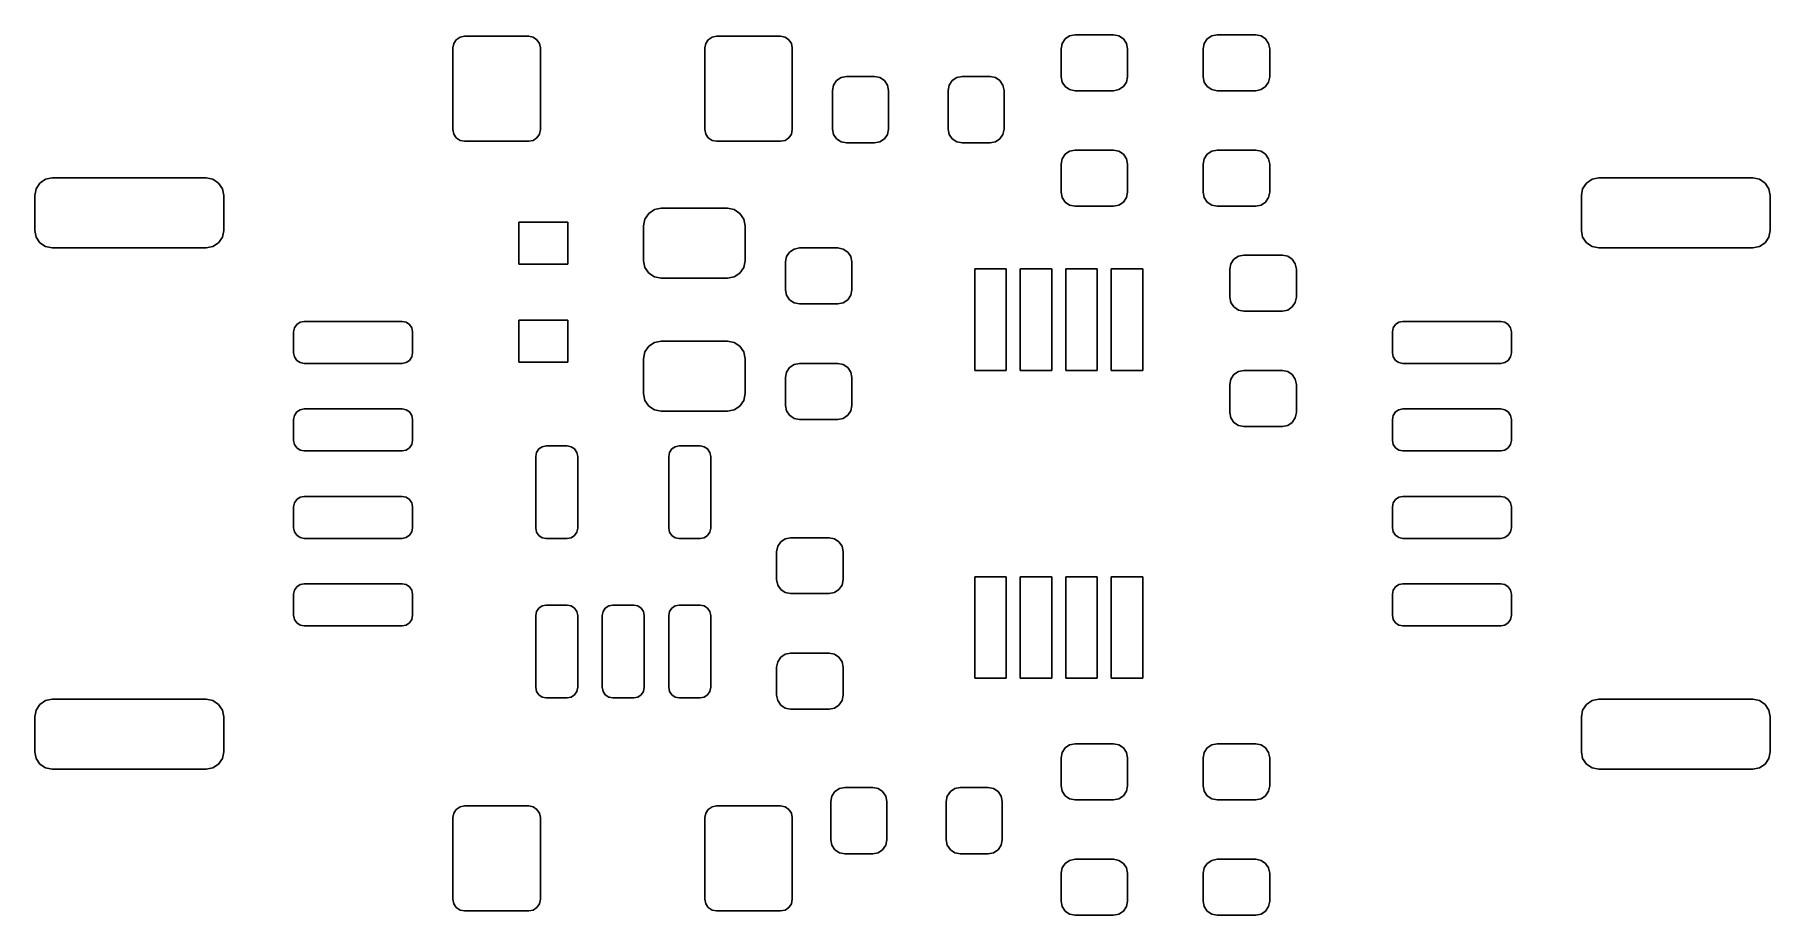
# Model space of a CAD drawing. Extents: x -4.986 to -4.01, y 5.437 to 5.932.
import ezdxf

# ---------------------------------------------------------------- set-up
doc = ezdxf.new("R2010")
doc.units = 0
doc.header["$MEASUREMENT"] = 0
doc.layers.add('BLACK', color=7, linetype='CONTINUOUS')

msp = doc.modelspace()

# ---------------------------------------------------------------- linework, layer by layer
at = {"layer": 'BLACK', "linetype": 'CONTINUOUS'}
for p, q in [((-4.75083, 5.92478), (-4.75033, 5.92729)), ((-4.75033, 5.92729), (-4.7489, 5.92942)), ((-4.7489, 5.92942), (-4.74678, 5.93084)), ((-4.74678, 5.93084), (-4.74427, 5.93134)), ((-4.74427, 5.93134), (-4.70818, 5.93134)), ((-4.70818, 5.93134), (-4.70566, 5.93084)), ((-4.70566, 5.93084), (-4.70354, 5.92942)), ((-4.70354, 5.92942), (-4.70211, 5.92729)), ((-4.70211, 5.92729), (-4.70161, 5.92478)), ((-4.60909, 5.92478), (-4.6086, 5.92729)), ((-4.6086, 5.92729), (-4.60717, 5.92942)), ((-4.60717, 5.92942), (-4.60504, 5.93084)), ((-4.60504, 5.93084), (-4.60253, 5.93134)), ((-4.60253, 5.93134), (-4.56644, 5.93134)), ((-4.56644, 5.93134), (-4.56393, 5.93084)), ((-4.56393, 5.93084), (-4.5618, 5.92942)), ((-4.5618, 5.92942), (-4.56038, 5.92729)), ((-4.56038, 5.92729), (-4.55988, 5.92478)), ((-4.4087, 5.92435), (-4.4081, 5.92736)), ((-4.4081, 5.92736), (-4.40639, 5.92992)), ((-4.40639, 5.92992), (-4.40384, 5.93163)), ((-4.40384, 5.93163), (-4.40083, 5.93222)), ((-4.40083, 5.93222), (-4.37917, 5.93222)), ((-4.37917, 5.93222), (-4.37616, 5.93163)), ((-4.37616, 5.93163), (-4.37361, 5.92992)), ((-4.37361, 5.92992), (-4.3719, 5.92736)), ((-4.3719, 5.92736), (-4.3713, 5.92435)), ((-4.3287, 5.92435), (-4.3281, 5.92736)), ((-4.3281, 5.92736), (-4.32639, 5.92992)), ((-4.32639, 5.92992), (-4.32384, 5.93163)), ((-4.32384, 5.93163), (-4.32083, 5.93222)), ((-4.32083, 5.93222), (-4.29917, 5.93222)), ((-4.29917, 5.93222), (-4.29616, 5.93163)), ((-4.29616, 5.93163), (-4.29361, 5.92992)), ((-4.29361, 5.92992), (-4.2919, 5.92736)), ((-4.2919, 5.92736), (-4.2913, 5.92435)), ((-4.75083, 5.87885), (-4.75083, 5.92478)), ((-4.70161, 5.92478), (-4.70161, 5.87885)), ((-4.60909, 5.87885), (-4.60909, 5.92478)), ((-4.55988, 5.92478), (-4.55988, 5.87885)), ((-4.4087, 5.9086), (-4.4087, 5.92435)), ((-4.3713, 5.92435), (-4.3713, 5.9086)), ((-4.3287, 5.9086), (-4.3287, 5.92435)), ((-4.2913, 5.92435), (-4.2913, 5.9086)), ((-4.53492, 5.90639), (-4.53236, 5.9081)), ((-4.53236, 5.9081), (-4.52935, 5.9087)), ((-4.52935, 5.9087), (-4.5136, 5.9087)), ((-4.5136, 5.9087), (-4.51059, 5.9081)), ((-4.51059, 5.9081), (-4.50803, 5.90639)), ((-4.46996, 5.90639), (-4.4674, 5.9081)), ((-4.4674, 5.9081), (-4.46439, 5.9087)), ((-4.46439, 5.9087), (-4.44864, 5.9087)), ((-4.44864, 5.9087), (-4.44563, 5.9081)), ((-4.44563, 5.9081), (-4.44307, 5.90639)), ((-4.4081, 5.90559), (-4.4087, 5.9086)), ((-4.3713, 5.9086), (-4.3719, 5.90559)), ((-4.3281, 5.90559), (-4.3287, 5.9086)), ((-4.2913, 5.9086), (-4.2919, 5.90559)), ((-4.53722, 5.90083), (-4.53663, 5.90384)), ((-4.53722, 5.87917), (-4.53722, 5.90083)), ((-4.53663, 5.90384), (-4.53492, 5.90639)), ((-4.50803, 5.90639), (-4.50633, 5.90384)), ((-4.50633, 5.90384), (-4.50573, 5.90083)), ((-4.50573, 5.90083), (-4.50573, 5.87917)), ((-4.47226, 5.90083), (-4.47166, 5.90384)), ((-4.47226, 5.87917), (-4.47226, 5.90083)), ((-4.47166, 5.90384), (-4.46996, 5.90639)), ((-4.44307, 5.90639), (-4.44137, 5.90384)), ((-4.44137, 5.90384), (-4.44077, 5.90083)), ((-4.44077, 5.90083), (-4.44077, 5.87917)), ((-4.40639, 5.90303), (-4.4081, 5.90559)), ((-4.40384, 5.90133), (-4.40639, 5.90303)), ((-4.40083, 5.90073), (-4.40384, 5.90133)), ((-4.37917, 5.90073), (-4.40083, 5.90073)), ((-4.37616, 5.90133), (-4.37917, 5.90073)), ((-4.37361, 5.90303), (-4.37616, 5.90133)), ((-4.3719, 5.90559), (-4.37361, 5.90303)), ((-4.32639, 5.90303), (-4.3281, 5.90559)), ((-4.32384, 5.90133), (-4.32639, 5.90303)), ((-4.32083, 5.90073), (-4.32384, 5.90133)), ((-4.29917, 5.90073), (-4.32083, 5.90073)), ((-4.29616, 5.90133), (-4.29917, 5.90073)), ((-4.29361, 5.90303), (-4.29616, 5.90133)), ((-4.2919, 5.90559), (-4.29361, 5.90303)), ((-4.75033, 5.87633), (-4.75083, 5.87885)), ((-4.70161, 5.87885), (-4.70211, 5.87633)), ((-4.6086, 5.87633), (-4.60909, 5.87885)), ((-4.55988, 5.87885), (-4.56038, 5.87633)), ((-4.53663, 5.87616), (-4.53722, 5.87917)), ((-4.50573, 5.87917), (-4.50633, 5.87616)), ((-4.47166, 5.87616), (-4.47226, 5.87917)), ((-4.44077, 5.87917), (-4.44137, 5.87616)), ((-4.7489, 5.87421), (-4.75033, 5.87633)), ((-4.74678, 5.87278), (-4.7489, 5.87421)), ((-4.74427, 5.87228), (-4.74678, 5.87278)), ((-4.70818, 5.87228), (-4.74427, 5.87228)), ((-4.70566, 5.87278), (-4.70818, 5.87228)), ((-4.70354, 5.87421), (-4.70566, 5.87278)), ((-4.70211, 5.87633), (-4.70354, 5.87421)), ((-4.60717, 5.87421), (-4.6086, 5.87633)), ((-4.60504, 5.87278), (-4.60717, 5.87421)), ((-4.60253, 5.87228), (-4.60504, 5.87278)), ((-4.56644, 5.87228), (-4.60253, 5.87228)), ((-4.56393, 5.87278), (-4.56644, 5.87228)), ((-4.5618, 5.87421), (-4.56393, 5.87278)), ((-4.56038, 5.87633), (-4.5618, 5.87421)), ((-4.53492, 5.87361), (-4.53663, 5.87616)), ((-4.53236, 5.8719), (-4.53492, 5.87361)), ((-4.52935, 5.8713), (-4.53236, 5.8719)), ((-4.5136, 5.8713), (-4.52935, 5.8713)), ((-4.51059, 5.8719), (-4.5136, 5.8713)), ((-4.50803, 5.87361), (-4.51059, 5.8719)), ((-4.50633, 5.87616), (-4.50803, 5.87361)), ((-4.46996, 5.87361), (-4.47166, 5.87616)), ((-4.4674, 5.8719), (-4.46996, 5.87361)), ((-4.46439, 5.8713), (-4.4674, 5.8719)), ((-4.44864, 5.8713), (-4.46439, 5.8713)), ((-4.44563, 5.8719), (-4.44864, 5.8713)), ((-4.44307, 5.87361), (-4.44563, 5.8719)), ((-4.44137, 5.87616), (-4.44307, 5.87361)), ((-4.4087, 5.85939), (-4.4081, 5.8624)), ((-4.4087, 5.84364), (-4.4087, 5.85939)), ((-4.4081, 5.8624), (-4.40639, 5.86496)), ((-4.40639, 5.86496), (-4.40384, 5.86666)), ((-4.40384, 5.86666), (-4.40083, 5.86726)), ((-4.40083, 5.86726), (-4.37917, 5.86726)), ((-4.37917, 5.86726), (-4.37616, 5.86666)), ((-4.37616, 5.86666), (-4.37361, 5.86496)), ((-4.37361, 5.86496), (-4.3719, 5.8624)), ((-4.3719, 5.8624), (-4.3713, 5.85939)), ((-4.3713, 5.85939), (-4.3713, 5.84364)), ((-4.3287, 5.85939), (-4.3281, 5.8624)), ((-4.3287, 5.84364), (-4.3287, 5.85939)), ((-4.3281, 5.8624), (-4.32639, 5.86496)), ((-4.32639, 5.86496), (-4.32384, 5.86666)), ((-4.32384, 5.86666), (-4.32083, 5.86726)), ((-4.32083, 5.86726), (-4.29917, 5.86726)), ((-4.29917, 5.86726), (-4.29616, 5.86666)), ((-4.29616, 5.86666), (-4.29361, 5.86496)), ((-4.29361, 5.86496), (-4.2919, 5.8624)), ((-4.2919, 5.8624), (-4.2913, 5.85939)), ((-4.2913, 5.85939), (-4.2913, 5.84364)), ((-4.98531, 5.84554), (-4.98318, 5.84873)), ((-4.98318, 5.84873), (-4.97999, 5.85086)), ((-4.97999, 5.85086), (-4.97622, 5.85161)), ((-4.97622, 5.85161), (-4.88961, 5.85161)), ((-4.88961, 5.85161), (-4.88584, 5.85086)), ((-4.88584, 5.85086), (-4.88265, 5.84873)), ((-4.88265, 5.84873), (-4.88051, 5.84554)), ((-4.11524, 5.84554), (-4.1131, 5.84873)), ((-4.1131, 5.84873), (-4.10991, 5.85086)), ((-4.10991, 5.85086), (-4.10614, 5.85161)), ((-4.10614, 5.85161), (-4.01953, 5.85161)), ((-4.01953, 5.85161), (-4.01576, 5.85086)), ((-4.01576, 5.85086), (-4.01257, 5.84873)), ((-4.01257, 5.84873), (-4.01043, 5.84554)), ((-4.98606, 5.84177), (-4.98531, 5.84554)), ((-4.98606, 5.82209), (-4.98606, 5.84177)), ((-4.88051, 5.84554), (-4.87976, 5.84177)), ((-4.87976, 5.84177), (-4.87976, 5.82209)), ((-4.4081, 5.84063), (-4.4087, 5.84364)), ((-4.40639, 5.83807), (-4.4081, 5.84063)), ((-4.3719, 5.84063), (-4.37361, 5.83807)), ((-4.3713, 5.84364), (-4.3719, 5.84063)), ((-4.3281, 5.84063), (-4.3287, 5.84364)), ((-4.32639, 5.83807), (-4.3281, 5.84063)), ((-4.2919, 5.84063), (-4.29361, 5.83807)), ((-4.2913, 5.84364), (-4.2919, 5.84063)), ((-4.11598, 5.84177), (-4.11524, 5.84554)), ((-4.11598, 5.82209), (-4.11598, 5.84177)), ((-4.01043, 5.84554), (-4.00969, 5.84177)), ((-4.00969, 5.84177), (-4.00969, 5.82209)), ((-4.64279, 5.82851), (-4.64066, 5.8317)), ((-4.64066, 5.8317), (-4.63747, 5.83384)), ((-4.63747, 5.83384), (-4.6337, 5.83459)), ((-4.6337, 5.83459), (-4.5963, 5.83459)), ((-4.5963, 5.83459), (-4.59253, 5.83384)), ((-4.59253, 5.83384), (-4.58934, 5.8317)), ((-4.58934, 5.8317), (-4.58721, 5.82851)), ((-4.40384, 5.83637), (-4.40639, 5.83807)), ((-4.40083, 5.83577), (-4.40384, 5.83637)), ((-4.37917, 5.83577), (-4.40083, 5.83577)), ((-4.37616, 5.83637), (-4.37917, 5.83577)), ((-4.37361, 5.83807), (-4.37616, 5.83637)), ((-4.32384, 5.83637), (-4.32639, 5.83807)), ((-4.32083, 5.83577), (-4.32384, 5.83637)), ((-4.29917, 5.83577), (-4.32083, 5.83577)), ((-4.29616, 5.83637), (-4.29917, 5.83577)), ((-4.29361, 5.83807), (-4.29616, 5.83637)), ((-4.98531, 5.81832), (-4.98606, 5.82209)), ((-4.87976, 5.82209), (-4.88051, 5.81832)), ((-4.71378, 5.80319), (-4.71378, 5.82681)), ((-4.71378, 5.82681), (-4.68622, 5.82681)), ((-4.68622, 5.82681), (-4.68622, 5.80319)), ((-4.64354, 5.82474), (-4.64279, 5.82851)), ((-4.64354, 5.80506), (-4.64354, 5.82474)), ((-4.58721, 5.82851), (-4.58646, 5.82474)), ((-4.58646, 5.82474), (-4.58646, 5.80506)), ((-4.11524, 5.81832), (-4.11598, 5.82209)), ((-4.00969, 5.82209), (-4.01043, 5.81832)), ((-4.98318, 5.81513), (-4.98531, 5.81832)), ((-4.97999, 5.81299), (-4.98318, 5.81513)), ((-4.97622, 5.81224), (-4.97999, 5.81299)), ((-4.88961, 5.81224), (-4.97622, 5.81224)), ((-4.88584, 5.81299), (-4.88961, 5.81224)), ((-4.88265, 5.81513), (-4.88584, 5.81299)), ((-4.88051, 5.81832), (-4.88265, 5.81513)), ((-4.5631, 5.80736), (-4.56139, 5.80992)), ((-4.56139, 5.80992), (-4.55884, 5.81163)), ((-4.55884, 5.81163), (-4.55583, 5.81222)), ((-4.55583, 5.81222), (-4.53417, 5.81222)), ((-4.53417, 5.81222), (-4.53116, 5.81163)), ((-4.53116, 5.81163), (-4.52861, 5.80992)), ((-4.52861, 5.80992), (-4.5269, 5.80736)), ((-4.1131, 5.81513), (-4.11524, 5.81832)), ((-4.10991, 5.81299), (-4.1131, 5.81513)), ((-4.10614, 5.81224), (-4.10991, 5.81299)), ((-4.01953, 5.81224), (-4.10614, 5.81224)), ((-4.01576, 5.81299), (-4.01953, 5.81224)), ((-4.01257, 5.81513), (-4.01576, 5.81299)), ((-4.01043, 5.81832), (-4.01257, 5.81513)), ((-4.68622, 5.80319), (-4.71378, 5.80319)), ((-4.64279, 5.80129), (-4.64354, 5.80506)), ((-4.64066, 5.7981), (-4.64279, 5.80129)), ((-4.58721, 5.80129), (-4.58934, 5.7981)), ((-4.58646, 5.80506), (-4.58721, 5.80129)), ((-4.5637, 5.80435), (-4.5631, 5.80736)), ((-4.5637, 5.7886), (-4.5637, 5.80435)), ((-4.5269, 5.80736), (-4.5263, 5.80435)), ((-4.5263, 5.80435), (-4.5263, 5.7886)), ((-4.45724, 5.74335), (-4.45724, 5.80043)), ((-4.45724, 5.80043), (-4.43953, 5.80043)), ((-4.43953, 5.80043), (-4.43953, 5.74335)), ((-4.43165, 5.74335), (-4.43165, 5.80043)), ((-4.43165, 5.80043), (-4.41394, 5.80043)), ((-4.41394, 5.80043), (-4.41394, 5.74335)), ((-4.40606, 5.74335), (-4.40606, 5.80043)), ((-4.40606, 5.80043), (-4.38835, 5.80043)), ((-4.38835, 5.80043), (-4.38835, 5.74335)), ((-4.38047, 5.74335), (-4.38047, 5.80043)), ((-4.38047, 5.80043), (-4.36276, 5.80043)), ((-4.36276, 5.80043), (-4.36276, 5.74335)), ((-4.3137, 5.80035), (-4.3131, 5.80337)), ((-4.3137, 5.78461), (-4.3137, 5.80035)), ((-4.3131, 5.80337), (-4.31139, 5.80592)), ((-4.31139, 5.80592), (-4.30884, 5.80763)), ((-4.30884, 5.80763), (-4.30583, 5.80823)), ((-4.30583, 5.80823), (-4.28417, 5.80823)), ((-4.28417, 5.80823), (-4.28116, 5.80763)), ((-4.28116, 5.80763), (-4.27861, 5.80592)), ((-4.27861, 5.80592), (-4.2769, 5.80337)), ((-4.2769, 5.80337), (-4.2763, 5.80035)), ((-4.2763, 5.80035), (-4.2763, 5.78461)), ((-4.63747, 5.79597), (-4.64066, 5.7981)), ((-4.6337, 5.79522), (-4.63747, 5.79597)), ((-4.5963, 5.79522), (-4.6337, 5.79522)), ((-4.59253, 5.79597), (-4.5963, 5.79522)), ((-4.58934, 5.7981), (-4.59253, 5.79597)), ((-4.5631, 5.78559), (-4.5637, 5.7886)), ((-4.56139, 5.78303), (-4.5631, 5.78559)), ((-4.55884, 5.78133), (-4.56139, 5.78303)), ((-4.55583, 5.78073), (-4.55884, 5.78133)), ((-4.53417, 5.78073), (-4.55583, 5.78073)), ((-4.53116, 5.78133), (-4.53417, 5.78073)), ((-4.52861, 5.78303), (-4.53116, 5.78133)), ((-4.5269, 5.78559), (-4.52861, 5.78303)), ((-4.5263, 5.7886), (-4.5269, 5.78559)), ((-4.3131, 5.78159), (-4.3137, 5.78461)), ((-4.31139, 5.77904), (-4.3131, 5.78159)), ((-4.2769, 5.78159), (-4.27861, 5.77904)), ((-4.2763, 5.78461), (-4.2769, 5.78159)), ((-4.83866, 5.76918), (-4.83675, 5.77046)), ((-4.83675, 5.77046), (-4.83449, 5.77091)), ((-4.83449, 5.77091), (-4.77937, 5.77091)), ((-4.77937, 5.77091), (-4.77711, 5.77046)), ((-4.77711, 5.77046), (-4.77519, 5.76918)), ((-4.71378, 5.74807), (-4.71378, 5.77169)), ((-4.71378, 5.77169), (-4.68622, 5.77169)), ((-4.68622, 5.77169), (-4.68622, 5.74807)), ((-4.30884, 5.77733), (-4.31139, 5.77904)), ((-4.30583, 5.77673), (-4.30884, 5.77733)), ((-4.28417, 5.77673), (-4.30583, 5.77673)), ((-4.28116, 5.77733), (-4.28417, 5.77673)), ((-4.27861, 5.77904), (-4.28116, 5.77733)), ((-4.22055, 5.76918), (-4.21864, 5.77046)), ((-4.21864, 5.77046), (-4.21638, 5.77091)), ((-4.21638, 5.77091), (-4.16126, 5.77091)), ((-4.16126, 5.77091), (-4.159, 5.77046)), ((-4.159, 5.77046), (-4.15708, 5.76918)), ((-4.84039, 5.765), (-4.83994, 5.76726)), ((-4.84039, 5.75319), (-4.84039, 5.765)), ((-4.83994, 5.76726), (-4.83866, 5.76918)), ((-4.77519, 5.76918), (-4.77391, 5.76726)), ((-4.77391, 5.76726), (-4.77346, 5.765)), ((-4.77346, 5.765), (-4.77346, 5.75319)), ((-4.22228, 5.765), (-4.22183, 5.76726)), ((-4.22228, 5.75319), (-4.22228, 5.765)), ((-4.22183, 5.76726), (-4.22055, 5.76918)), ((-4.15708, 5.76918), (-4.1558, 5.76726)), ((-4.1558, 5.76726), (-4.15535, 5.765)), ((-4.15535, 5.765), (-4.15535, 5.75319)), ((-4.83994, 5.75093), (-4.84039, 5.75319)), ((-4.83866, 5.74901), (-4.83994, 5.75093)), ((-4.77391, 5.75093), (-4.77519, 5.74901)), ((-4.77346, 5.75319), (-4.77391, 5.75093)), ((-4.64354, 5.74994), (-4.64279, 5.75371)), ((-4.64279, 5.75371), (-4.64066, 5.7569)), ((-4.64066, 5.7569), (-4.63747, 5.75903)), ((-4.63747, 5.75903), (-4.6337, 5.75978)), ((-4.6337, 5.75978), (-4.5963, 5.75978)), ((-4.5963, 5.75978), (-4.59253, 5.75903)), ((-4.59253, 5.75903), (-4.58934, 5.7569)), ((-4.58934, 5.7569), (-4.58721, 5.75371)), ((-4.58721, 5.75371), (-4.58646, 5.74994)), ((-4.22183, 5.75093), (-4.22228, 5.75319)), ((-4.22055, 5.74901), (-4.22183, 5.75093)), ((-4.1558, 5.75093), (-4.15708, 5.74901)), ((-4.15535, 5.75319), (-4.1558, 5.75093)), ((-4.83675, 5.74773), (-4.83866, 5.74901)), ((-4.83449, 5.74728), (-4.83675, 5.74773)), ((-4.77937, 5.74728), (-4.83449, 5.74728)), ((-4.77711, 5.74773), (-4.77937, 5.74728)), ((-4.77519, 5.74901), (-4.77711, 5.74773)), ((-4.68622, 5.74807), (-4.71378, 5.74807)), ((-4.64354, 5.73026), (-4.64354, 5.74994)), ((-4.58646, 5.74994), (-4.58646, 5.73026)), ((-4.5637, 5.73939), (-4.5631, 5.7424)), ((-4.5631, 5.7424), (-4.56139, 5.74496)), ((-4.56139, 5.74496), (-4.55884, 5.74666)), ((-4.55884, 5.74666), (-4.55583, 5.74726)), ((-4.55583, 5.74726), (-4.53417, 5.74726)), ((-4.53417, 5.74726), (-4.53116, 5.74666)), ((-4.53116, 5.74666), (-4.52861, 5.74496)), ((-4.52861, 5.74496), (-4.5269, 5.7424)), ((-4.5269, 5.7424), (-4.5263, 5.73939)), ((-4.43953, 5.74335), (-4.45724, 5.74335)), ((-4.41394, 5.74335), (-4.43165, 5.74335)), ((-4.38835, 5.74335), (-4.40606, 5.74335)), ((-4.36276, 5.74335), (-4.38047, 5.74335)), ((-4.31139, 5.74096), (-4.30884, 5.74267)), ((-4.30884, 5.74267), (-4.30583, 5.74327)), ((-4.30583, 5.74327), (-4.28417, 5.74327)), ((-4.28417, 5.74327), (-4.28116, 5.74267)), ((-4.28116, 5.74267), (-4.27861, 5.74096)), ((-4.21864, 5.74773), (-4.22055, 5.74901)), ((-4.21638, 5.74728), (-4.21864, 5.74773)), ((-4.16126, 5.74728), (-4.21638, 5.74728)), ((-4.159, 5.74773), (-4.16126, 5.74728)), ((-4.15708, 5.74901), (-4.159, 5.74773)), ((-4.5637, 5.72364), (-4.5637, 5.73939)), ((-4.5263, 5.73939), (-4.5263, 5.72364)), ((-4.3137, 5.73539), (-4.3131, 5.73841)), ((-4.3137, 5.71965), (-4.3137, 5.73539)), ((-4.3131, 5.73841), (-4.31139, 5.74096)), ((-4.27861, 5.74096), (-4.2769, 5.73841)), ((-4.2769, 5.73841), (-4.2763, 5.73539)), ((-4.2763, 5.73539), (-4.2763, 5.71965)), ((-4.83675, 5.72124), (-4.83449, 5.72169)), ((-4.83449, 5.72169), (-4.77937, 5.72169)), ((-4.77937, 5.72169), (-4.77711, 5.72124)), ((-4.64279, 5.72649), (-4.64354, 5.73026)), ((-4.64066, 5.7233), (-4.64279, 5.72649)), ((-4.63747, 5.72116), (-4.64066, 5.7233)), ((-4.58934, 5.7233), (-4.59253, 5.72116)), ((-4.58721, 5.72649), (-4.58934, 5.7233)), ((-4.58646, 5.73026), (-4.58721, 5.72649)), ((-4.5631, 5.72063), (-4.5637, 5.72364)), ((-4.5263, 5.72364), (-4.5269, 5.72063)), ((-4.21864, 5.72124), (-4.21638, 5.72169)), ((-4.21638, 5.72169), (-4.16126, 5.72169)), ((-4.16126, 5.72169), (-4.159, 5.72124)), ((-4.84039, 5.71579), (-4.83994, 5.71805)), ((-4.84039, 5.70398), (-4.84039, 5.71579)), ((-4.83994, 5.71805), (-4.83866, 5.71996)), ((-4.83866, 5.71996), (-4.83675, 5.72124)), ((-4.77711, 5.72124), (-4.77519, 5.71996)), ((-4.77519, 5.71996), (-4.77391, 5.71805)), ((-4.77391, 5.71805), (-4.77346, 5.71579)), ((-4.77346, 5.71579), (-4.77346, 5.70398)), ((-4.6337, 5.72041), (-4.63747, 5.72116)), ((-4.5963, 5.72041), (-4.6337, 5.72041)), ((-4.59253, 5.72116), (-4.5963, 5.72041)), ((-4.56139, 5.71807), (-4.5631, 5.72063)), ((-4.55884, 5.71637), (-4.56139, 5.71807)), ((-4.55583, 5.71577), (-4.55884, 5.71637)), ((-4.53417, 5.71577), (-4.55583, 5.71577)), ((-4.53116, 5.71637), (-4.53417, 5.71577)), ((-4.52861, 5.71807), (-4.53116, 5.71637)), ((-4.5269, 5.72063), (-4.52861, 5.71807)), ((-4.3131, 5.71663), (-4.3137, 5.71965)), ((-4.31139, 5.71408), (-4.3131, 5.71663)), ((-4.30884, 5.71237), (-4.31139, 5.71408)), ((-4.30583, 5.71177), (-4.30884, 5.71237)), ((-4.28116, 5.71237), (-4.28417, 5.71177)), ((-4.27861, 5.71408), (-4.28116, 5.71237)), ((-4.2769, 5.71663), (-4.27861, 5.71408)), ((-4.2763, 5.71965), (-4.2769, 5.71663)), ((-4.22228, 5.71579), (-4.22183, 5.71805)), ((-4.22228, 5.70398), (-4.22228, 5.71579)), ((-4.22183, 5.71805), (-4.22055, 5.71996)), ((-4.22055, 5.71996), (-4.21864, 5.72124)), ((-4.159, 5.72124), (-4.15708, 5.71996)), ((-4.15708, 5.71996), (-4.1558, 5.71805)), ((-4.1558, 5.71805), (-4.15535, 5.71579)), ((-4.15535, 5.71579), (-4.15535, 5.70398)), ((-4.83994, 5.70172), (-4.84039, 5.70398)), ((-4.77346, 5.70398), (-4.77391, 5.70172)), ((-4.28417, 5.71177), (-4.30583, 5.71177)), ((-4.22183, 5.70172), (-4.22228, 5.70398)), ((-4.15535, 5.70398), (-4.1558, 5.70172)), ((-4.83866, 5.6998), (-4.83994, 5.70172)), ((-4.83675, 5.69852), (-4.83866, 5.6998)), ((-4.83449, 5.69807), (-4.83675, 5.69852)), ((-4.77937, 5.69807), (-4.83449, 5.69807)), ((-4.77711, 5.69852), (-4.77937, 5.69807)), ((-4.77519, 5.6998), (-4.77711, 5.69852)), ((-4.77391, 5.70172), (-4.77519, 5.6998)), ((-4.70421, 5.69496), (-4.70376, 5.69722)), ((-4.70421, 5.65461), (-4.70421, 5.69496)), ((-4.70376, 5.69722), (-4.70248, 5.69914)), ((-4.70248, 5.69914), (-4.70057, 5.70042)), ((-4.70057, 5.70042), (-4.69831, 5.70087)), ((-4.69831, 5.70087), (-4.6865, 5.70087)), ((-4.6865, 5.70087), (-4.68424, 5.70042)), ((-4.68424, 5.70042), (-4.68232, 5.69914)), ((-4.68232, 5.69914), (-4.68104, 5.69722)), ((-4.68104, 5.69722), (-4.68059, 5.69496)), ((-4.68059, 5.69496), (-4.68059, 5.65461)), ((-4.62941, 5.69496), (-4.62896, 5.69722)), ((-4.62941, 5.65461), (-4.62941, 5.69496)), ((-4.62896, 5.69722), (-4.62768, 5.69914)), ((-4.62768, 5.69914), (-4.62576, 5.70042)), ((-4.62576, 5.70042), (-4.6235, 5.70087)), ((-4.6235, 5.70087), (-4.61169, 5.70087)), ((-4.61169, 5.70087), (-4.60943, 5.70042)), ((-4.60943, 5.70042), (-4.60752, 5.69914)), ((-4.60752, 5.69914), (-4.60624, 5.69722)), ((-4.60624, 5.69722), (-4.60579, 5.69496)), ((-4.60579, 5.69496), (-4.60579, 5.65461)), ((-4.22055, 5.6998), (-4.22183, 5.70172)), ((-4.21864, 5.69852), (-4.22055, 5.6998)), ((-4.21638, 5.69807), (-4.21864, 5.69852)), ((-4.16126, 5.69807), (-4.21638, 5.69807)), ((-4.159, 5.69852), (-4.16126, 5.69807)), ((-4.15708, 5.6998), (-4.159, 5.69852)), ((-4.1558, 5.70172), (-4.15708, 5.6998)), ((-4.84039, 5.66657), (-4.83994, 5.66883)), ((-4.84039, 5.65476), (-4.84039, 5.66657)), ((-4.83994, 5.66883), (-4.83866, 5.67075)), ((-4.83866, 5.67075), (-4.83675, 5.67203)), ((-4.83675, 5.67203), (-4.83449, 5.67248)), ((-4.83449, 5.67248), (-4.77937, 5.67248)), ((-4.77937, 5.67248), (-4.77711, 5.67203)), ((-4.77711, 5.67203), (-4.77519, 5.67075)), ((-4.77519, 5.67075), (-4.77391, 5.66883)), ((-4.77391, 5.66883), (-4.77346, 5.66657)), ((-4.77346, 5.66657), (-4.77346, 5.65476)), ((-4.22228, 5.66657), (-4.22183, 5.66883)), ((-4.22228, 5.65476), (-4.22228, 5.66657)), ((-4.22183, 5.66883), (-4.22055, 5.67075)), ((-4.22055, 5.67075), (-4.21864, 5.67203)), ((-4.21864, 5.67203), (-4.21638, 5.67248)), ((-4.21638, 5.67248), (-4.16126, 5.67248)), ((-4.16126, 5.67248), (-4.159, 5.67203)), ((-4.159, 5.67203), (-4.15708, 5.67075)), ((-4.15708, 5.67075), (-4.1558, 5.66883)), ((-4.1558, 5.66883), (-4.15535, 5.66657)), ((-4.15535, 5.66657), (-4.15535, 5.65476)), ((-4.83994, 5.6525), (-4.84039, 5.65476)), ((-4.77346, 5.65476), (-4.77391, 5.6525)), ((-4.70376, 5.65235), (-4.70421, 5.65461)), ((-4.68059, 5.65461), (-4.68104, 5.65235)), ((-4.62896, 5.65235), (-4.62941, 5.65461)), ((-4.60579, 5.65461), (-4.60624, 5.65235)), ((-4.22183, 5.6525), (-4.22228, 5.65476)), ((-4.15535, 5.65476), (-4.1558, 5.6525)), ((-4.83866, 5.65059), (-4.83994, 5.6525)), ((-4.83675, 5.64931), (-4.83866, 5.65059)), ((-4.83449, 5.64886), (-4.83675, 5.64931)), ((-4.77937, 5.64886), (-4.83449, 5.64886)), ((-4.77711, 5.64931), (-4.77937, 5.64886)), ((-4.77519, 5.65059), (-4.77711, 5.64931)), ((-4.77391, 5.6525), (-4.77519, 5.65059)), ((-4.70248, 5.65043), (-4.70376, 5.65235)), ((-4.70057, 5.64915), (-4.70248, 5.65043)), ((-4.69831, 5.6487), (-4.70057, 5.64915)), ((-4.6865, 5.6487), (-4.69831, 5.6487)), ((-4.68424, 5.64915), (-4.6865, 5.6487)), ((-4.68232, 5.65043), (-4.68424, 5.64915)), ((-4.68104, 5.65235), (-4.68232, 5.65043)), ((-4.62768, 5.65043), (-4.62896, 5.65235)), ((-4.62576, 5.64915), (-4.62768, 5.65043)), ((-4.6235, 5.6487), (-4.62576, 5.64915)), ((-4.61169, 5.6487), (-4.6235, 5.6487)), ((-4.60943, 5.64915), (-4.61169, 5.6487)), ((-4.60752, 5.65043), (-4.60943, 5.64915)), ((-4.60624, 5.65235), (-4.60752, 5.65043)), ((-4.5687, 5.64136), (-4.5681, 5.64437)), ((-4.5681, 5.64437), (-4.56639, 5.64693)), ((-4.56639, 5.64693), (-4.56384, 5.64863)), ((-4.56384, 5.64863), (-4.56083, 5.64923)), ((-4.56083, 5.64923), (-4.53917, 5.64923)), ((-4.53917, 5.64923), (-4.53616, 5.64863)), ((-4.53616, 5.64863), (-4.53361, 5.64693)), ((-4.53361, 5.64693), (-4.5319, 5.64437)), ((-4.5319, 5.64437), (-4.5313, 5.64136)), ((-4.22055, 5.65059), (-4.22183, 5.6525)), ((-4.21864, 5.64931), (-4.22055, 5.65059)), ((-4.21638, 5.64886), (-4.21864, 5.64931)), ((-4.16126, 5.64886), (-4.21638, 5.64886)), ((-4.159, 5.64931), (-4.16126, 5.64886)), ((-4.15708, 5.65059), (-4.159, 5.64931)), ((-4.1558, 5.6525), (-4.15708, 5.65059)), ((-4.5687, 5.62561), (-4.5687, 5.64136)), ((-4.5313, 5.64136), (-4.5313, 5.62561)), ((-4.5681, 5.6226), (-4.5687, 5.62561)), ((-4.5313, 5.62561), (-4.5319, 5.6226)), ((-4.45724, 5.57012), (-4.45724, 5.6272)), ((-4.45724, 5.6272), (-4.43953, 5.6272)), ((-4.43953, 5.6272), (-4.43953, 5.57012)), ((-4.43165, 5.57012), (-4.43165, 5.6272)), ((-4.43165, 5.6272), (-4.41394, 5.6272)), ((-4.41394, 5.6272), (-4.41394, 5.57012)), ((-4.40606, 5.57012), (-4.40606, 5.6272)), ((-4.40606, 5.6272), (-4.38835, 5.6272)), ((-4.38835, 5.6272), (-4.38835, 5.57012)), ((-4.38047, 5.57012), (-4.38047, 5.6272)), ((-4.38047, 5.6272), (-4.36276, 5.6272)), ((-4.36276, 5.6272), (-4.36276, 5.57012)), ((-4.84039, 5.61736), (-4.83994, 5.61962)), ((-4.84039, 5.60555), (-4.84039, 5.61736)), ((-4.83994, 5.61962), (-4.83866, 5.62154)), ((-4.83866, 5.62154), (-4.83675, 5.62282)), ((-4.83675, 5.62282), (-4.83449, 5.62327)), ((-4.83449, 5.62327), (-4.77937, 5.62327)), ((-4.77937, 5.62327), (-4.77711, 5.62282)), ((-4.77711, 5.62282), (-4.77519, 5.62154)), ((-4.77519, 5.62154), (-4.77391, 5.61962)), ((-4.77391, 5.61962), (-4.77346, 5.61736)), ((-4.77346, 5.61736), (-4.77346, 5.60555)), ((-4.56639, 5.62004), (-4.5681, 5.6226)), ((-4.56384, 5.61834), (-4.56639, 5.62004)), ((-4.56083, 5.61774), (-4.56384, 5.61834)), ((-4.53917, 5.61774), (-4.56083, 5.61774)), ((-4.53616, 5.61834), (-4.53917, 5.61774)), ((-4.53361, 5.62004), (-4.53616, 5.61834)), ((-4.5319, 5.6226), (-4.53361, 5.62004)), ((-4.22228, 5.61736), (-4.22183, 5.61962)), ((-4.22228, 5.60555), (-4.22228, 5.61736)), ((-4.22183, 5.61962), (-4.22055, 5.62154)), ((-4.22055, 5.62154), (-4.21864, 5.62282)), ((-4.21864, 5.62282), (-4.21638, 5.62327)), ((-4.21638, 5.62327), (-4.16126, 5.62327)), ((-4.16126, 5.62327), (-4.159, 5.62282)), ((-4.159, 5.62282), (-4.15708, 5.62154)), ((-4.15708, 5.62154), (-4.1558, 5.61962)), ((-4.1558, 5.61962), (-4.15535, 5.61736)), ((-4.15535, 5.61736), (-4.15535, 5.60555)), ((-4.83994, 5.60329), (-4.84039, 5.60555)), ((-4.77346, 5.60555), (-4.77391, 5.60329)), ((-4.70421, 5.60539), (-4.70376, 5.60765)), ((-4.70421, 5.56504), (-4.70421, 5.60539)), ((-4.70376, 5.60765), (-4.70248, 5.60957)), ((-4.70248, 5.60957), (-4.70057, 5.61085)), ((-4.70057, 5.61085), (-4.69831, 5.6113)), ((-4.69831, 5.6113), (-4.6865, 5.6113)), ((-4.6865, 5.6113), (-4.68424, 5.61085)), ((-4.68424, 5.61085), (-4.68232, 5.60957)), ((-4.68232, 5.60957), (-4.68104, 5.60765)), ((-4.68104, 5.60765), (-4.68059, 5.60539)), ((-4.68059, 5.60539), (-4.68059, 5.56504)), ((-4.66681, 5.60539), (-4.66636, 5.60765)), ((-4.66681, 5.56504), (-4.66681, 5.60539)), ((-4.66636, 5.60765), (-4.66508, 5.60957)), ((-4.66508, 5.60957), (-4.66317, 5.61085)), ((-4.66317, 5.61085), (-4.66091, 5.6113)), ((-4.66091, 5.6113), (-4.64909, 5.6113)), ((-4.64909, 5.6113), (-4.64683, 5.61085)), ((-4.64683, 5.61085), (-4.64492, 5.60957)), ((-4.64492, 5.60957), (-4.64364, 5.60765)), ((-4.64364, 5.60765), (-4.64319, 5.60539)), ((-4.64319, 5.60539), (-4.64319, 5.56504)), ((-4.62941, 5.60539), (-4.62896, 5.60765)), ((-4.62941, 5.56504), (-4.62941, 5.60539)), ((-4.62896, 5.60765), (-4.62768, 5.60957)), ((-4.62768, 5.60957), (-4.62576, 5.61085)), ((-4.62576, 5.61085), (-4.6235, 5.6113)), ((-4.6235, 5.6113), (-4.61169, 5.6113)), ((-4.61169, 5.6113), (-4.60943, 5.61085)), ((-4.60943, 5.61085), (-4.60752, 5.60957)), ((-4.60752, 5.60957), (-4.60624, 5.60765)), ((-4.60624, 5.60765), (-4.60579, 5.60539)), ((-4.60579, 5.60539), (-4.60579, 5.56504)), ((-4.22183, 5.60329), (-4.22228, 5.60555)), ((-4.15535, 5.60555), (-4.1558, 5.60329)), ((-4.83866, 5.60138), (-4.83994, 5.60329)), ((-4.83675, 5.6001), (-4.83866, 5.60138)), ((-4.83449, 5.59965), (-4.83675, 5.6001)), ((-4.77937, 5.59965), (-4.83449, 5.59965)), ((-4.77711, 5.6001), (-4.77937, 5.59965)), ((-4.77519, 5.60138), (-4.77711, 5.6001)), ((-4.77391, 5.60329), (-4.77519, 5.60138)), ((-4.22055, 5.60138), (-4.22183, 5.60329)), ((-4.21864, 5.6001), (-4.22055, 5.60138)), ((-4.21638, 5.59965), (-4.21864, 5.6001)), ((-4.16126, 5.59965), (-4.21638, 5.59965)), ((-4.159, 5.6001), (-4.16126, 5.59965)), ((-4.15708, 5.60138), (-4.159, 5.6001)), ((-4.1558, 5.60329), (-4.15708, 5.60138)), ((-4.5687, 5.5764), (-4.5681, 5.57941)), ((-4.5687, 5.56065), (-4.5687, 5.5764)), ((-4.5681, 5.57941), (-4.56639, 5.58197)), ((-4.56639, 5.58197), (-4.56384, 5.58367)), ((-4.56384, 5.58367), (-4.56083, 5.58427)), ((-4.56083, 5.58427), (-4.53917, 5.58427)), ((-4.53917, 5.58427), (-4.53616, 5.58367)), ((-4.53616, 5.58367), (-4.53361, 5.58197)), ((-4.53361, 5.58197), (-4.5319, 5.57941)), ((-4.5319, 5.57941), (-4.5313, 5.5764)), ((-4.5313, 5.5764), (-4.5313, 5.56065)), ((-4.43953, 5.57012), (-4.45724, 5.57012)), ((-4.41394, 5.57012), (-4.43165, 5.57012)), ((-4.38835, 5.57012), (-4.40606, 5.57012)), ((-4.36276, 5.57012), (-4.38047, 5.57012)), ((-4.98318, 5.55542), (-4.97999, 5.55756)), ((-4.97999, 5.55756), (-4.97622, 5.55831)), ((-4.97622, 5.55831), (-4.88961, 5.55831)), ((-4.88961, 5.55831), (-4.88584, 5.55756)), ((-4.88584, 5.55756), (-4.88265, 5.55542)), ((-4.70376, 5.56278), (-4.70421, 5.56504)), ((-4.70248, 5.56086), (-4.70376, 5.56278)), ((-4.70057, 5.55958), (-4.70248, 5.56086)), ((-4.69831, 5.55913), (-4.70057, 5.55958)), ((-4.6865, 5.55913), (-4.69831, 5.55913)), ((-4.68424, 5.55958), (-4.6865, 5.55913)), ((-4.68232, 5.56086), (-4.68424, 5.55958)), ((-4.68104, 5.56278), (-4.68232, 5.56086)), ((-4.68059, 5.56504), (-4.68104, 5.56278)), ((-4.66636, 5.56278), (-4.66681, 5.56504)), ((-4.66508, 5.56086), (-4.66636, 5.56278)), ((-4.66317, 5.55958), (-4.66508, 5.56086)), ((-4.66091, 5.55913), (-4.66317, 5.55958)), ((-4.64909, 5.55913), (-4.66091, 5.55913)), ((-4.64683, 5.55958), (-4.64909, 5.55913)), ((-4.64492, 5.56086), (-4.64683, 5.55958)), ((-4.64364, 5.56278), (-4.64492, 5.56086)), ((-4.64319, 5.56504), (-4.64364, 5.56278)), ((-4.62896, 5.56278), (-4.62941, 5.56504)), ((-4.62768, 5.56086), (-4.62896, 5.56278)), ((-4.62576, 5.55958), (-4.62768, 5.56086)), ((-4.6235, 5.55913), (-4.62576, 5.55958)), ((-4.61169, 5.55913), (-4.6235, 5.55913)), ((-4.60943, 5.55958), (-4.61169, 5.55913)), ((-4.60752, 5.56086), (-4.60943, 5.55958)), ((-4.60624, 5.56278), (-4.60752, 5.56086)), ((-4.60579, 5.56504), (-4.60624, 5.56278)), ((-4.5681, 5.55764), (-4.5687, 5.56065)), ((-4.56639, 5.55508), (-4.5681, 5.55764)), ((-4.5319, 5.55764), (-4.53361, 5.55508)), ((-4.5313, 5.56065), (-4.5319, 5.55764)), ((-4.1131, 5.55542), (-4.10991, 5.55756)), ((-4.10991, 5.55756), (-4.10614, 5.55831)), ((-4.10614, 5.55831), (-4.01953, 5.55831)), ((-4.01953, 5.55831), (-4.01576, 5.55756)), ((-4.01576, 5.55756), (-4.01257, 5.55542)), ((-4.98606, 5.54846), (-4.98531, 5.55223)), ((-4.98606, 5.52878), (-4.98606, 5.54846)), ((-4.98531, 5.55223), (-4.98318, 5.55542)), ((-4.88265, 5.55542), (-4.88051, 5.55223)), ((-4.88051, 5.55223), (-4.87976, 5.54846)), ((-4.87976, 5.54846), (-4.87976, 5.52878)), ((-4.56384, 5.55337), (-4.56639, 5.55508)), ((-4.56083, 5.55278), (-4.56384, 5.55337)), ((-4.53917, 5.55278), (-4.56083, 5.55278)), ((-4.53616, 5.55337), (-4.53917, 5.55278)), ((-4.53361, 5.55508), (-4.53616, 5.55337)), ((-4.11598, 5.54846), (-4.11524, 5.55223)), ((-4.11598, 5.52878), (-4.11598, 5.54846)), ((-4.11524, 5.55223), (-4.1131, 5.55542)), ((-4.01257, 5.55542), (-4.01043, 5.55223)), ((-4.01043, 5.55223), (-4.00969, 5.54846)), ((-4.00969, 5.54846), (-4.00969, 5.52878)), ((-4.98531, 5.52501), (-4.98606, 5.52878)), ((-4.87976, 5.52878), (-4.88051, 5.52501)), ((-4.4087, 5.52535), (-4.4081, 5.52837)), ((-4.4081, 5.52837), (-4.40639, 5.53092)), ((-4.40639, 5.53092), (-4.40384, 5.53263)), ((-4.40384, 5.53263), (-4.40083, 5.53323)), ((-4.40083, 5.53323), (-4.37917, 5.53323)), ((-4.37917, 5.53323), (-4.37616, 5.53263)), ((-4.37616, 5.53263), (-4.37361, 5.53092)), ((-4.37361, 5.53092), (-4.3719, 5.52837)), ((-4.3719, 5.52837), (-4.3713, 5.52535)), ((-4.3287, 5.52535), (-4.3281, 5.52837)), ((-4.3281, 5.52837), (-4.32639, 5.53092)), ((-4.32639, 5.53092), (-4.32384, 5.53263)), ((-4.32384, 5.53263), (-4.32083, 5.53323)), ((-4.32083, 5.53323), (-4.29917, 5.53323)), ((-4.29917, 5.53323), (-4.29616, 5.53263)), ((-4.29616, 5.53263), (-4.29361, 5.53092)), ((-4.29361, 5.53092), (-4.2919, 5.52837)), ((-4.2919, 5.52837), (-4.2913, 5.52535)), ((-4.11524, 5.52501), (-4.11598, 5.52878)), ((-4.00969, 5.52878), (-4.01043, 5.52501)), ((-4.98318, 5.52182), (-4.98531, 5.52501)), ((-4.97999, 5.51969), (-4.98318, 5.52182)), ((-4.97622, 5.51894), (-4.97999, 5.51969)), ((-4.88961, 5.51894), (-4.97622, 5.51894)), ((-4.88584, 5.51969), (-4.88961, 5.51894)), ((-4.88265, 5.52182), (-4.88584, 5.51969)), ((-4.88051, 5.52501), (-4.88265, 5.52182)), ((-4.4087, 5.50961), (-4.4087, 5.52535)), ((-4.3713, 5.52535), (-4.3713, 5.50961)), ((-4.3287, 5.50961), (-4.3287, 5.52535)), ((-4.2913, 5.52535), (-4.2913, 5.50961)), ((-4.1131, 5.52182), (-4.11524, 5.52501)), ((-4.10991, 5.51969), (-4.1131, 5.52182)), ((-4.10614, 5.51894), (-4.10991, 5.51969)), ((-4.01953, 5.51894), (-4.10614, 5.51894)), ((-4.01576, 5.51969), (-4.01953, 5.51894)), ((-4.01257, 5.52182), (-4.01576, 5.51969)), ((-4.01043, 5.52501), (-4.01257, 5.52182)), ((-4.53592, 5.50639), (-4.53337, 5.5081)), ((-4.53337, 5.5081), (-4.53035, 5.5087)), ((-4.53035, 5.5087), (-4.51461, 5.5087)), ((-4.51461, 5.5087), (-4.51159, 5.5081)), ((-4.51159, 5.5081), (-4.50904, 5.50639)), ((-4.47096, 5.50639), (-4.46841, 5.5081)), ((-4.46841, 5.5081), (-4.46539, 5.5087)), ((-4.46539, 5.5087), (-4.44965, 5.5087)), ((-4.44965, 5.5087), (-4.44663, 5.5081)), ((-4.44663, 5.5081), (-4.44408, 5.50639)), ((-4.4081, 5.50659), (-4.4087, 5.50961)), ((-4.3713, 5.50961), (-4.3719, 5.50659)), ((-4.3281, 5.50659), (-4.3287, 5.50961)), ((-4.2913, 5.50961), (-4.2919, 5.50659)), ((-4.7489, 5.49635), (-4.74678, 5.49777)), ((-4.74678, 5.49777), (-4.74427, 5.49827)), ((-4.74427, 5.49827), (-4.70818, 5.49827)), ((-4.70818, 5.49827), (-4.70566, 5.49777)), ((-4.70566, 5.49777), (-4.70354, 5.49635)), ((-4.60717, 5.49635), (-4.60504, 5.49777)), ((-4.60504, 5.49777), (-4.60253, 5.49827)), ((-4.60253, 5.49827), (-4.56644, 5.49827)), ((-4.56644, 5.49827), (-4.56393, 5.49777)), ((-4.56393, 5.49777), (-4.5618, 5.49635)), ((-4.53823, 5.50083), (-4.53763, 5.50384)), ((-4.53823, 5.47917), (-4.53823, 5.50083)), ((-4.53763, 5.50384), (-4.53592, 5.50639)), ((-4.50904, 5.50639), (-4.50733, 5.50384)), ((-4.50733, 5.50384), (-4.50673, 5.50083)), ((-4.50673, 5.50083), (-4.50673, 5.47917)), ((-4.47327, 5.50083), (-4.47267, 5.50384)), ((-4.47327, 5.47917), (-4.47327, 5.50083)), ((-4.47267, 5.50384), (-4.47096, 5.50639)), ((-4.44408, 5.50639), (-4.44237, 5.50384)), ((-4.44237, 5.50384), (-4.44177, 5.50083)), ((-4.44177, 5.50083), (-4.44177, 5.47917)), ((-4.40639, 5.50404), (-4.4081, 5.50659)), ((-4.40384, 5.50233), (-4.40639, 5.50404)), ((-4.40083, 5.50173), (-4.40384, 5.50233)), ((-4.37917, 5.50173), (-4.40083, 5.50173)), ((-4.37616, 5.50233), (-4.37917, 5.50173)), ((-4.37361, 5.50404), (-4.37616, 5.50233)), ((-4.3719, 5.50659), (-4.37361, 5.50404)), ((-4.32639, 5.50404), (-4.3281, 5.50659)), ((-4.32384, 5.50233), (-4.32639, 5.50404)), ((-4.32083, 5.50173), (-4.32384, 5.50233)), ((-4.29917, 5.50173), (-4.32083, 5.50173)), ((-4.29616, 5.50233), (-4.29917, 5.50173)), ((-4.29361, 5.50404), (-4.29616, 5.50233)), ((-4.2919, 5.50659), (-4.29361, 5.50404)), ((-4.75083, 5.49171), (-4.75033, 5.49422)), ((-4.75083, 5.44577), (-4.75083, 5.49171)), ((-4.75033, 5.49422), (-4.7489, 5.49635)), ((-4.70354, 5.49635), (-4.70211, 5.49422)), ((-4.70211, 5.49422), (-4.70161, 5.49171)), ((-4.70161, 5.49171), (-4.70161, 5.44577)), ((-4.60909, 5.49171), (-4.6086, 5.49422)), ((-4.60909, 5.44577), (-4.60909, 5.49171)), ((-4.6086, 5.49422), (-4.60717, 5.49635)), ((-4.5618, 5.49635), (-4.56038, 5.49422)), ((-4.56038, 5.49422), (-4.55988, 5.49171)), ((-4.55988, 5.49171), (-4.55988, 5.44577)), ((-4.53763, 5.47616), (-4.53823, 5.47917)), ((-4.50673, 5.47917), (-4.50733, 5.47616)), ((-4.47267, 5.47616), (-4.47327, 5.47917)), ((-4.44177, 5.47917), (-4.44237, 5.47616)), ((-4.53592, 5.47361), (-4.53763, 5.47616)), ((-4.53337, 5.4719), (-4.53592, 5.47361)), ((-4.53035, 5.4713), (-4.53337, 5.4719)), ((-4.51461, 5.4713), (-4.53035, 5.4713)), ((-4.51159, 5.4719), (-4.51461, 5.4713)), ((-4.50904, 5.47361), (-4.51159, 5.4719)), ((-4.50733, 5.47616), (-4.50904, 5.47361)), ((-4.47096, 5.47361), (-4.47267, 5.47616)), ((-4.46841, 5.4719), (-4.47096, 5.47361)), ((-4.46539, 5.4713), (-4.46841, 5.4719)), ((-4.44965, 5.4713), (-4.46539, 5.4713)), ((-4.44663, 5.4719), (-4.44965, 5.4713)), ((-4.44408, 5.47361), (-4.44663, 5.4719)), ((-4.44237, 5.47616), (-4.44408, 5.47361)), ((-4.40384, 5.46767), (-4.40083, 5.46827)), ((-4.40083, 5.46827), (-4.37917, 5.46827)), ((-4.37917, 5.46827), (-4.37616, 5.46767)), ((-4.32384, 5.46767), (-4.32083, 5.46827)), ((-4.32083, 5.46827), (-4.29917, 5.46827)), ((-4.29917, 5.46827), (-4.29616, 5.46767)), ((-4.4087, 5.46039), (-4.4081, 5.46341)), ((-4.4087, 5.44465), (-4.4087, 5.46039)), ((-4.4081, 5.46341), (-4.40639, 5.46596)), ((-4.40639, 5.46596), (-4.40384, 5.46767)), ((-4.37616, 5.46767), (-4.37361, 5.46596)), ((-4.37361, 5.46596), (-4.3719, 5.46341)), ((-4.3719, 5.46341), (-4.3713, 5.46039)), ((-4.3713, 5.46039), (-4.3713, 5.44465)), ((-4.3287, 5.46039), (-4.3281, 5.46341)), ((-4.3287, 5.44465), (-4.3287, 5.46039)), ((-4.3281, 5.46341), (-4.32639, 5.46596)), ((-4.32639, 5.46596), (-4.32384, 5.46767)), ((-4.29616, 5.46767), (-4.29361, 5.46596)), ((-4.29361, 5.46596), (-4.2919, 5.46341)), ((-4.2919, 5.46341), (-4.2913, 5.46039)), ((-4.2913, 5.46039), (-4.2913, 5.44465)), ((-4.75033, 5.44326), (-4.75083, 5.44577)), ((-4.7489, 5.44113), (-4.75033, 5.44326)), ((-4.74678, 5.43971), (-4.7489, 5.44113)), ((-4.74427, 5.43921), (-4.74678, 5.43971)), ((-4.70818, 5.43921), (-4.74427, 5.43921)), ((-4.70566, 5.43971), (-4.70818, 5.43921)), ((-4.70354, 5.44113), (-4.70566, 5.43971)), ((-4.70211, 5.44326), (-4.70354, 5.44113)), ((-4.70161, 5.44577), (-4.70211, 5.44326)), ((-4.6086, 5.44326), (-4.60909, 5.44577)), ((-4.60717, 5.44113), (-4.6086, 5.44326)), ((-4.60504, 5.43971), (-4.60717, 5.44113)), ((-4.60253, 5.43921), (-4.60504, 5.43971)), ((-4.56644, 5.43921), (-4.60253, 5.43921)), ((-4.56393, 5.43971), (-4.56644, 5.43921)), ((-4.5618, 5.44113), (-4.56393, 5.43971)), ((-4.56038, 5.44326), (-4.5618, 5.44113)), ((-4.55988, 5.44577), (-4.56038, 5.44326)), ((-4.4081, 5.44163), (-4.4087, 5.44465)), ((-4.40639, 5.43908), (-4.4081, 5.44163)), ((-4.40384, 5.43737), (-4.40639, 5.43908)), ((-4.37361, 5.43908), (-4.37616, 5.43737)), ((-4.3719, 5.44163), (-4.37361, 5.43908)), ((-4.3713, 5.44465), (-4.3719, 5.44163)), ((-4.3281, 5.44163), (-4.3287, 5.44465)), ((-4.32639, 5.43908), (-4.3281, 5.44163)), ((-4.32384, 5.43737), (-4.32639, 5.43908)), ((-4.29361, 5.43908), (-4.29616, 5.43737)), ((-4.2919, 5.44163), (-4.29361, 5.43908)), ((-4.2913, 5.44465), (-4.2919, 5.44163)), ((-4.40083, 5.43677), (-4.40384, 5.43737)), ((-4.37917, 5.43677), (-4.40083, 5.43677)), ((-4.37616, 5.43737), (-4.37917, 5.43677)), ((-4.32083, 5.43677), (-4.32384, 5.43737)), ((-4.29917, 5.43677), (-4.32083, 5.43677)), ((-4.29616, 5.43737), (-4.29917, 5.43677))]:
    msp.add_line(p, q, dxfattribs=at)

doc.saveas('drawing.dxf')
